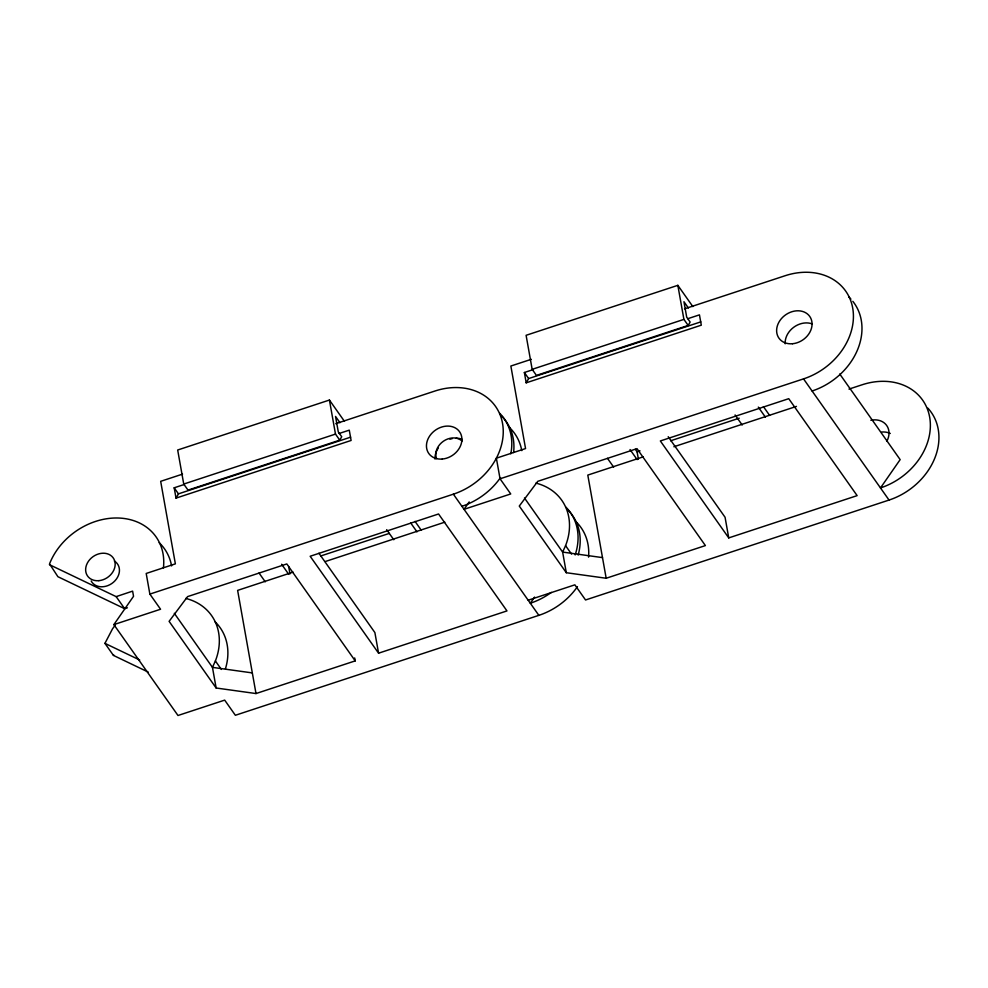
<?xml version="1.0" encoding="UTF-8"?>
<svg xmlns="http://www.w3.org/2000/svg" width="988" height="988" viewBox="0 0 988 988"><rect width="100%" height="100%" fill="white"/><g stroke="black" fill="none" stroke-linecap="round" stroke-linejoin="round"><path stroke-width="1.48" d="M127.415 607.781L124.661 608.694L57.909 576.708L49.536 563.889A62.824 50.721 -35.2 0 1 118.523 518.021A62.824 50.721 -35.2 0 1 163.428 567.816M148.212 672.075L113.447 655.415L104.938 643.361L112.484 628.911A62.824 50.721 -35.2 0 1 115.077 625.416M113.447 655.415L113.669 654.76M185.719 598.407A62.824 50.721 -35.2 0 1 215.396 660.947L212.457 667.369L216.137 688.006L256.003 693.551L355.223 660.886L354.692 657.934M535.904 483.107A62.824 50.721 -35.2 0 1 565.568 545.66L562.629 552.082L566.309 572.719L606.175 578.252L705.395 545.586L637.001 448.651L537.781 481.317L519.28 506.066L566.309 572.719M339.057 433.51L349.27 430.151L351.111 440.463L176.025 498.113L178.458 493.852L350.629 437.165M344.429 421.308L329.424 400.054L177.679 450.009L183.743 484.058L188.016 490.11L339.761 440.154L341.712 436.745L338.291 431.904L335.537 416.43L339.958 422.703M687.784 318.704L699.455 314.863L701.295 325.176L526.196 382.825L528.642 378.565L700.813 321.878M692.847 306.601L677.842 285.334L526.098 335.303L532.162 369.339L536.435 375.403L688.179 325.435L690.13 322.039L686.709 317.185L683.955 301.711L688.377 307.984M577.437 586.662A62.824 50.721 -35.2 0 1 538.855 615.351L235.366 715.275L224.684 700.122L177.988 715.497L113.867 624.614L133.541 596.295L132.614 591.133L116.152 596.629L49.4 564.642M469.177 501.929L464.039 509.326L510.734 493.951L500.052 478.797L496.371 458.173L525.554 448.564L510.858 366.029L531.285 359.311M534.582 597.073L530.309 603.236A62.824 50.721 -35.2 0 0 551.341 592.405M182.558 474.117L160.674 481.329L175.37 563.852L146.199 573.46L149.867 594.097L160.562 609.238L113.867 624.614M335.759 423.679L434.979 391.013A62.824 50.721 -35.2 0 1 502.534 423.383A62.824 50.721 -35.2 0 1 453.356 494.173L149.867 594.097M684.486 308.861L785.164 275.714A62.824 50.721 -35.2 0 1 852.706 308.083A62.824 50.721 -35.2 0 1 803.54 378.886L500.052 478.797M183.743 484.058L335.488 434.09L339.761 440.154M532.162 369.339L683.906 319.383L688.179 325.435M176.025 498.113L174.184 487.8L184.398 484.429M526.196 382.825L524.369 372.501L533.112 369.623M320.767 555.96L389.346 533.384M635.309 449.305L637.087 451.825L640.002 450.861M670.642 440.772L739.222 418.196M293.066 572.126L237.626 590.379L256.003 693.551M325.176 561.567L444.81 522.17M643.25 456.839L587.798 475.092L606.175 578.252M673.89 446.749L796.452 406.401M848.976 389.099L862.104 384.777A62.824 50.721 -35.2 0 1 929.659 417.146A62.824 50.721 -35.2 0 1 880.481 487.936L900.154 459.618L839.751 374.007M528.172 600.21L574.855 584.834L585.551 599.975L889.039 500.064A62.824 50.721 -35.2 0 0 927.868 408.143M378.565 653.192L506.968 610.917L438.561 513.982L310.158 556.256L378.565 653.192L374.884 632.567L318.926 553.243M728.736 537.904L857.139 495.63L788.745 398.683L660.342 440.957L728.736 537.904L725.069 517.267L668.209 436.696M602.507 557.615L562.629 552.082L524.48 498.014M252.323 672.914L212.457 667.369L174.308 613.301M104.938 643.361L139.703 660.009M803.54 378.886L889.039 500.064M763.44 406.648L769.615 415.405M758.315 407.105L765.391 417.134M735.084 414.948L742.198 425.025M630.035 449.54L637.137 459.618M607.459 458.321L613.647 467.102M524.369 372.501L528.642 378.565M565.568 545.66L571.558 554.132M453.356 494.173L538.855 615.351M415.022 521.368L421.197 530.124M410.786 523.072L416.985 531.853M386.666 529.667L393.78 539.744M355.223 660.886L286.816 563.938L187.597 596.604L169.109 621.353L216.137 688.006M281.617 564.247L288.731 574.324M259.041 573.028L265.241 581.809M174.184 487.8L178.458 493.852M215.396 660.947L221.374 669.432M116.152 596.629L124.661 608.694M677.842 285.334L683.906 319.383M637.087 451.825L638.396 459.185M329.424 400.054L335.488 434.09M288.669 566.532L289.978 573.904M568.125 510.253A62.824 50.721 -35.2 0 1 578.165 555.083M575.621 521.343A62.824 50.721 -35.2 0 1 588.564 557.133M499.718 413.305A62.824 50.721 -35.2 0 1 510.808 453.801M500.484 477.599A62.824 50.721 -35.2 0 1 461.902 506.288M214.754 621.489A62.824 50.721 -35.2 0 1 225.437 668.79M435.041 459.111A18.846 15.215 -35.2 0 1 438.388 447.848M449.96 439.24A18.846 15.215 -35.2 0 1 452.269 438.61M456.11 438.203A18.846 15.215 -35.2 0 1 461.865 439.154M159.179 542.721A62.824 50.721 -35.2 0 1 171.591 565.939M114.373 561.061A15.709 12.683 -35.2 0 1 113.459 582.253A15.709 12.683 -35.2 0 1 91.18 581.006M852.842 301.34A62.824 50.721 -35.2 0 1 812.087 391.001M848.853 296.993A62.824 50.721 -35.2 0 1 850.915 299.092M870.848 420.271A18.846 15.215 -35.2 0 1 886.866 441.204M881.716 432.04A18.846 15.215 -35.2 0 1 890.274 433.46M565.988 507.227A62.824 50.721 -35.2 0 1 575.152 554.935M785.213 343.812A18.846 15.215 -35.2 0 1 793.648 327.324A18.846 15.215 -35.2 0 1 812.05 323.854M501.855 416.343A62.824 50.721 -35.2 0 1 513.612 452.529M509.351 427.421A62.824 50.721 -35.2 0 1 521.775 450.639M436.61 458.654A15.709 12.683 -35.2 0 1 443.427 441.204A15.709 12.683 -35.2 0 1 462.063 441.068M442.303 459.037A18.846 15.215 -35.2 0 0 460.371 433.016A18.846 15.215 -35.2 0 0 429.842 435.733A18.846 15.215 -35.2 0 0 442.303 459.037M98.849 580.672A15.709 12.683 -35.2 0 0 113.904 558.998A15.709 12.683 -35.2 0 0 88.463 561.246A15.709 12.683 -35.2 0 0 98.849 580.672M792.475 343.738A18.846 15.215 -35.2 0 0 810.543 317.728A18.846 15.215 -35.2 0 0 780.014 320.433A18.846 15.215 -35.2 0 0 792.475 343.738"/></g></svg>
